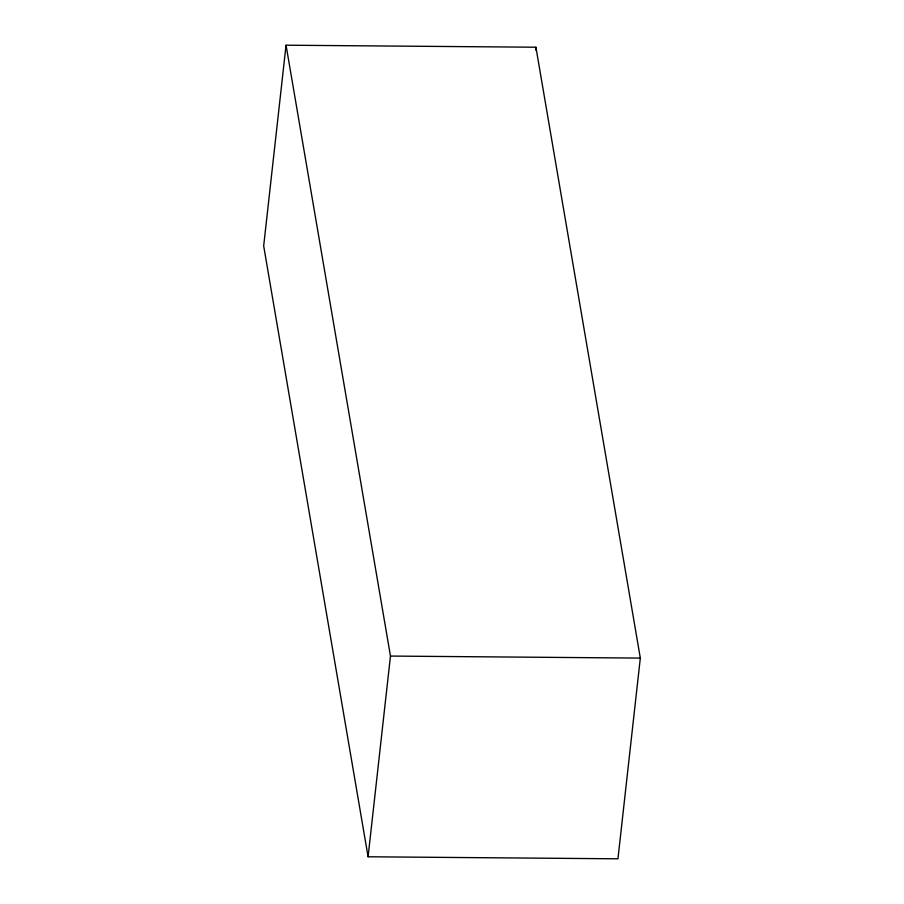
<?xml version="1.0" encoding="UTF-8"?>
<svg xmlns="http://www.w3.org/2000/svg" width="904" height="904" viewBox="0 0 904 904"><rect width="100%" height="100%" fill="white"/><g stroke="black" fill="none" stroke-linecap="round" stroke-linejoin="round"><path stroke-width="1.36" d="M286.048 45.2L263.674 245.911L368.086 856.777L617.952 858.8L640.326 658.089L535.914 47.223L286.048 45.2L390.471 656.067L368.086 856.777M535.597 50.025L535.914 47.223M390.471 656.067L640.326 658.089"/></g></svg>
